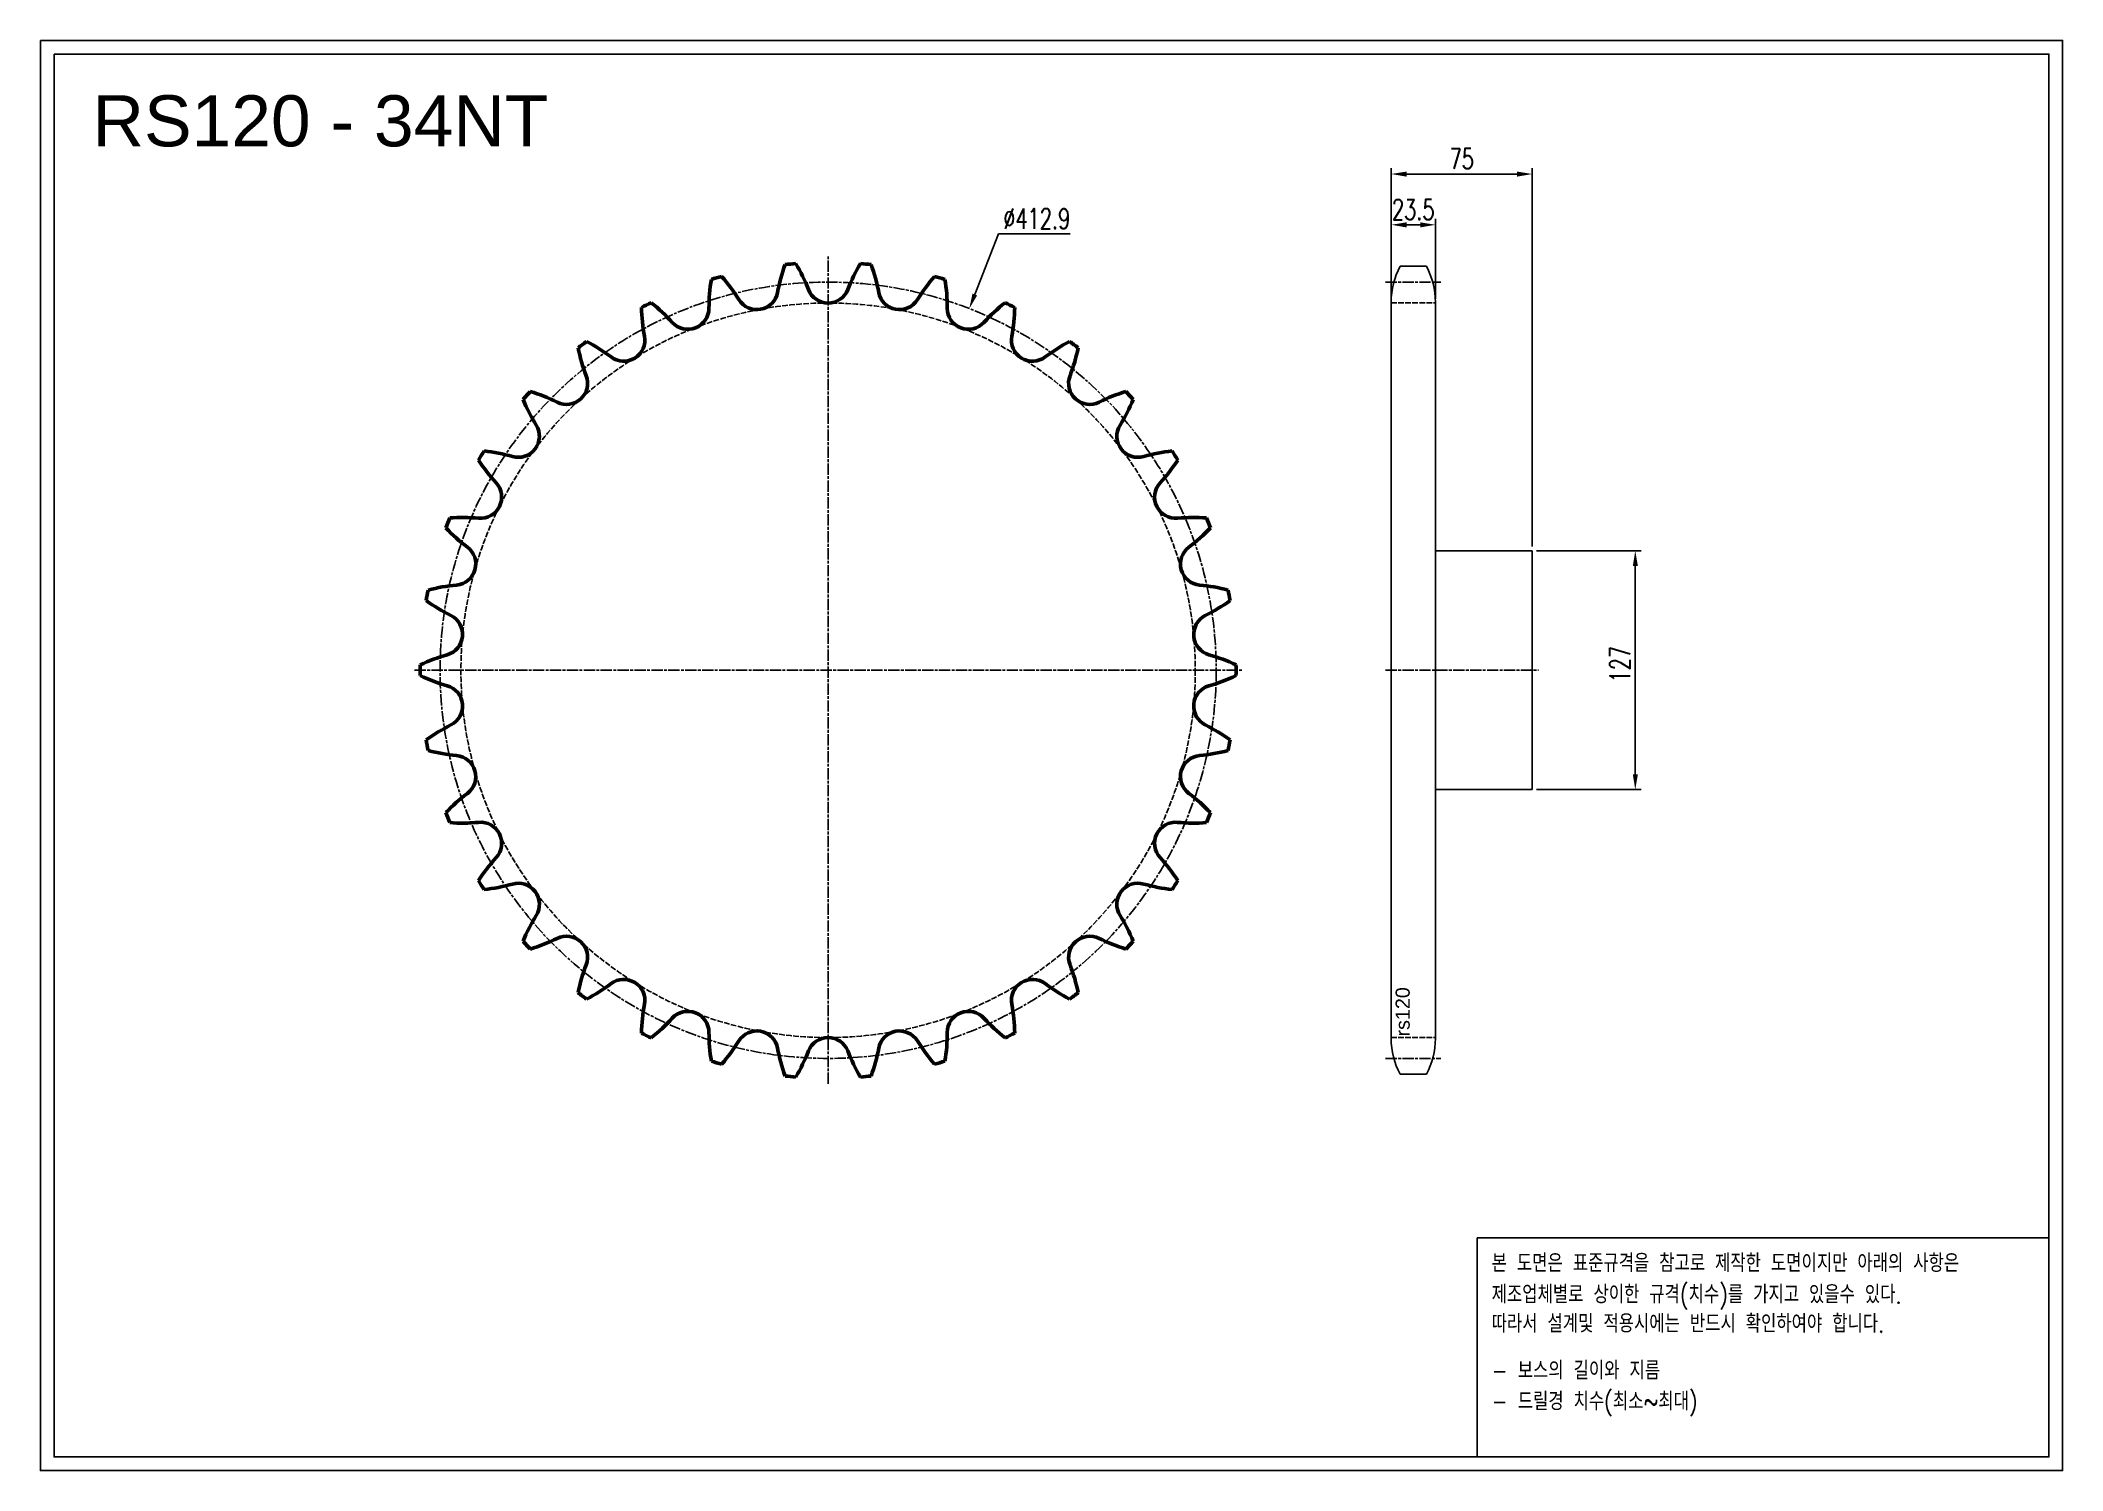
# Model space of a CAD drawing. Header units: millimetres. Extents: x -63230 to -62154, y 40980 to 41740.
import ezdxf

# ---------------------------------------------------------------- set-up
doc = ezdxf.new("R2010")
doc.units = ezdxf.units.MM
for name, pattern in [('AM_ISO02W050', [7.5, 6, -1.5]), ('AM_ISO02W050x2', [3.75, 3, -0.75]), ('AM_ISO08W050', [18, 12, -1.5, 3, -1.5]), ('AM_ISO08W050x2', [9, 6, -0.75, 1.5, -0.75])]:
    doc.linetypes.add(name, pattern=pattern)
for name, color, linetype, lineweight in [('AM_0N', 7, 'Continuous', 50), ('AM_3N', 6, 'AM_ISO02W050', 25), ('AM_7', 4, 'AM_ISO08W050', 25), ('AM_7N', 4, 'AM_ISO08W050', 25)]:
    doc.layers.add(name, color=color, linetype=linetype, lineweight=lineweight)
doc.layers.add('S-DIM', color=7, linetype='Continuous')
doc.styles.add('HAN', font='ROMANS.shx', dxfattribs={"width": 0.7, "bigfont": 'whgtxt.shx'})
doc.styles.add('HSG', font='SIMPLEX.shx', dxfattribs={"width": 0.7, "bigfont": 'HSG.shx'})
doc.styles.get("Standard").update_dxf_attribs({"font": 'arial.ttf'})
doc.dimstyles.new('APP23', dxfattribs={"dimscale": 4.5, "dimtxt": 2.4, "dimasz": 1.8, "dimexe": 0.7, "dimexo": 0.5, "dimgap": 0.6, "dimtad": 1, "dimtoh": 1, "dimdec": 1, "dimrnd": 0.01, "dimzin": 9, "dimdsep": 46, "dimtxsty": 'HSG', "dimcen": 0, "dimclrd": 1, "dimclre": 1, "dimclrt": 256, "dimazin": 2, "dimtp": 1, "dimtm": 1, "dimtfac": 0.5, "dimtdec": 1, "dimtix": 1, "dimtofl": 0, "dimtmove": 0, "dimatfit": 3, "dimfxl": 0, "dimtvp": 1, "dimtolj": 2, "dimlwd": -1, "dimlwe": -1, "dimarcsym": 0})

# ---------------------------------------------------------------- blocks, each defined once
blk = doc.blocks.new('*D1')
at = {"layer": 'Defpoints', "color": 0, "transparency": 16777216}
for p in [(-62436.3, 41468.9), (-62436.3, 41341.9), (-62381.5, 41341.9)]:
    blk.add_point(p, dxfattribs=at)
at = {"layer": 'S-DIM', "color": 1, "transparency": 16777216}
for p, q in [((-62434.1, 41468.9), (-62378.3, 41468.9)), ((-62381.5, 41460.8), (-62381.5, 41350)), ((-62434.1, 41341.9), (-62378.3, 41341.9))]:
    blk.add_line(p, q, dxfattribs=at)
for points in [[(-62382.8, 41460.8), (-62380.1, 41460.8), (-62381.5, 41468.9)], [(-62382.8, 41350), (-62380.1, 41350), (-62381.5, 41341.9)]]:
    blk.add_solid(points, dxfattribs=at)
at = {"layer": 'S-DIM', "transparency": 16777216, "insert": (-62389.6, 41408.6), "char_height": 10.8, "attachment_point": 5, "rotation": 90, "style": 'HSG'}
blk.add_mtext('\\A2;127', dxfattribs=at)
blk = doc.blocks.new('*D2')
at = {"layer": 'Defpoints', "color": 0, "transparency": 16777216}
for p in [(-62735.8, 41597.7), (-62886, 41213)]:
    blk.add_point(p, dxfattribs=at)
at = {"layer": 'S-DIM', "color": 1, "transparency": 16777216}
for p, q in [((-62720.2, 41637.5), (-62732.8, 41605.2)), ((-62682.2, 41637.5), (-62720.2, 41637.5))]:
    blk.add_line(p, q, dxfattribs=at)
blk.add_solid([(-62734.1, 41605.7), (-62731.6, 41604.7), (-62735.8, 41597.7)], dxfattribs=at)
at = {"layer": 'S-DIM', "transparency": 16777216, "insert": (-62699.9, 41645.6), "char_height": 10.8, "attachment_point": 5, "style": 'HSG'}
blk.add_mtext('\\A2;∅412.9', dxfattribs=at)
blk = doc.blocks.new('*D3')
at = {"layer": 'Defpoints', "color": 0, "transparency": 16777216}
for p in [(-62487.8, 41642.3), (-62511.3, 41600.7), (-62487.8, 41600.7)]:
    blk.add_point(p, dxfattribs=at)
at = {"layer": 'S-DIM', "color": 1, "transparency": 16777216}
for p, q in [((-62511.3, 41602.9), (-62511.3, 41645.4)), ((-62487.8, 41602.9), (-62487.8, 41645.4)), ((-62503.2, 41642.3), (-62495.9, 41642.3))]:
    blk.add_line(p, q, dxfattribs=at)
for points in [[(-62503.2, 41643.6), (-62503.2, 41640.9), (-62511.3, 41642.3)], [(-62495.9, 41643.6), (-62495.9, 41640.9), (-62487.8, 41642.3)]]:
    blk.add_solid(points, dxfattribs=at)
at = {"layer": 'S-DIM', "transparency": 16777216, "insert": (-62499.6, 41650.4), "char_height": 10.8, "attachment_point": 5, "style": 'HSG'}
blk.add_mtext('\\A2;23.5', dxfattribs=at)
blk = doc.blocks.new('*D4')
at = {"layer": 'Defpoints', "color": 0, "transparency": 16777216}
for p in [(-62436.3, 41669.3), (-62511.3, 41600.7), (-62436.3, 41468.9)]:
    blk.add_point(p, dxfattribs=at)
at = {"layer": 'S-DIM', "color": 1, "transparency": 16777216}
for p, q in [((-62511.3, 41602.9), (-62511.3, 41672.4)), ((-62503.2, 41669.3), (-62444.4, 41669.3)), ((-62436.3, 41471.2), (-62436.3, 41672.4))]:
    blk.add_line(p, q, dxfattribs=at)
for points in [[(-62503.2, 41670.6), (-62503.2, 41667.9), (-62511.3, 41669.3)], [(-62444.4, 41670.6), (-62444.4, 41667.9), (-62436.3, 41669.3)]]:
    blk.add_solid(points, dxfattribs=at)
at = {"layer": 'S-DIM', "transparency": 16777216, "insert": (-62473.8, 41677.4), "char_height": 10.8, "attachment_point": 5, "style": 'HSG'}
blk.add_mtext('\\A2;75', dxfattribs=at)
blk = doc.blocks.new('notice1')
at = {"color": 4}
blk.add_lwpolyline([(-22142.12, 1735.9), (-22053.8, 1735.9), (-22053.8, 1702.07), (-22142.12, 1702.07)], close=True, dxfattribs=at)
at = {"color": 4, "style": 'HAN', "width": 0.8}
for s, p in [('본 도면은 표준규격을 참고로 제작한 도면이지만 아래의 사항은', (-22139.9, 1730.62)), ('제조업체별로 상이한 규격(치수)를 가지고 있을수 있다.', (-22139.9, 1725.78)), ('따라서 설계및 적용시에는 반드시 확인하여야 합니다.', (-22139.9, 1721.28)), ('- 보스의 길이와 지름', (-22139.9, 1714.03)), ('- 드릴경 치수(최소~최대)', (-22139.9, 1709.27))]:
    blk.add_text(s, height=2.7949, dxfattribs=at).set_placement(p)

msp = doc.modelspace()

# ---------------------------------------------------------------- linework, layer by layer
for p, q in [((-62506.61, 41620.22), (-62492.58, 41620.22)), ((-62511.35, 41601.22), (-62511.35, 41209.47)), ((-62487.85, 41601.22), (-62487.85, 41209.47)), ((-62487.85, 41468.9), (-62436.35, 41468.9)), ((-62436.35, 41468.9), (-62436.35, 41341.9)), ((-62436.35, 41341.9), (-62487.85, 41341.9)), ((-62506.61, 41190.47), (-62492.58, 41190.47))]:
    msp.add_line(p, q)
for points in [[(-63229.94, 41740.34), (-62154.18, 41740.34), (-62154.18, 40979.7), (-63229.94, 40979.7)], [(-63222.69, 41733.1), (-62161.43, 41733.1), (-62161.43, 40986.95), (-63222.69, 40986.95)]]:
    msp.add_lwpolyline(points, close=True)
for centre, start, end in [((-62470.85, 41601.22), 152.02179, 180), ((-62528.35, 41601.22), 0, 27.97821), ((-62470.85, 41209.47), 180, 207.97821), ((-62528.35, 41209.47), 332.02179, 0)]:
    msp.add_arc(centre, 40.5, start, end)
at = {"layer": 'AM_0N'}
for centre, radius, start, end in [((-62743.47, 41588.43), 96.03, 160.07486, 169.26471), ((-62810.9, 41405.35), 217.01, 94.54142, 96.04681), ((-62910.81, 41572.92), 96.03, 21.32353, 30.51337), ((-62710.98, 41572.92), 96.03, 149.48663, 158.67647), ((-62810.9, 41405.35), 217.01, 83.95319, 85.45858), ((-62878.32, 41588.43), 96.03, 10.73529, 19.92514), ((-62778.26, 41597.7), 96.03, 170.6631, 179.85294), ((-62810.9, 41405.35), 217.01, 105.12966, 106.63505), ((-62939.9, 41551.71), 96.03, 31.91176, 41.10161), ((-62681.89, 41551.71), 96.03, 138.89839, 148.08824), ((-62810.9, 41405.35), 217.01, 73.36495, 74.87034), ((-62843.53, 41597.7), 96.03, 0.14706, 9.3369), ((-62810.9, 41405.35), 217.01, 115.71789, 117.22328), ((-62964.6, 41525.51), 96.03, 42.5, 51.68984), ((-62848.85, 41608.41), 11.23, 211.91176, 349.26471), ((-62810.9, 41611.92), 11.23, 201.32353, 338.67647), ((-62772.94, 41608.41), 11.23, 190.73529, 328.08824), ((-62657.19, 41525.51), 96.03, 128.31016, 137.5), ((-62810.9, 41405.35), 217.01, 62.77672, 64.28211), ((-62814.16, 41600.42), 96.03, 181.25133, 190.44118), ((-62885.52, 41597.97), 11.23, 222.5, 359.85294), ((-62736.27, 41597.97), 11.23, 180.14706, 317.5), ((-62807.63, 41600.42), 96.03, 349.55882, 358.74867), ((-62810.9, 41405.35), 217.01, 126.30613, 127.81152), ((-62984.06, 41495.22), 96.03, 53.08824, 62.27808), ((-62919.64, 41580.98), 11.23, 233.08824, 10.44118), ((-62702.15, 41580.98), 11.23, 169.55882, 306.91176), ((-62637.73, 41495.22), 96.03, 117.72192, 126.91176), ((-62810.9, 41405.35), 217.01, 52.18848, 53.69387), ((-62849.95, 41596.5), 96.03, 191.83957, 201.02941), ((-62771.84, 41596.5), 96.03, 338.97059, 348.16043), ((-62950.06, 41558.01), 11.23, 243.67647, 21.02941), ((-62671.73, 41558.01), 11.23, 158.97059, 296.32353), ((-62810.9, 41405.35), 217.01, 136.89436, 138.39975), ((-62884.41, 41586.07), 96.03, 202.42781, 211.61765), ((-62997.63, 41461.87), 96.03, 63.67647, 72.86631), ((-62624.16, 41461.87), 96.03, 107.13369, 116.32353), ((-62737.38, 41586.07), 96.03, 328.38235, 337.57219), ((-62810.9, 41405.35), 217.01, 41.60025, 43.10564), ((-62975.74, 41529.84), 11.23, 254.26471, 31.61765), ((-62646.05, 41529.84), 11.23, 148.38235, 285.73529), ((-62810.9, 41405.35), 217.01, 147.4826, 148.98799), ((-62916.36, 41569.48), 96.03, 213.01604, 222.20588), ((-63004.83, 41426.6), 96.03, 74.26471, 83.45455), ((-62616.96, 41426.6), 96.03, 96.54545, 105.73529), ((-62705.43, 41569.48), 96.03, 317.79412, 326.98396), ((-62810.9, 41405.35), 217.01, 31.01201, 32.5174), ((-62995.81, 41497.43), 11.23, 264.85294, 42.20588), ((-62625.98, 41497.43), 11.23, 137.79412, 275.14706), ((-62810.9, 41405.35), 217.01, 158.07083, 159.57622), ((-63005.44, 41390.6), 96.03, 84.85294, 94.04278), ((-62616.36, 41390.6), 96.03, 85.95722, 95.14706), ((-62810.9, 41405.35), 217.01, 20.42378, 21.92917), ((-62944.73, 41547.31), 96.03, 223.60428, 232.79412), ((-63009.58, 41461.88), 11.23, 275.44118, 52.79412), ((-62612.21, 41461.88), 11.23, 127.20588, 264.55882), ((-62677.06, 41547.31), 96.03, 307.20588, 316.39572), ((-62999.41, 41355.1), 96.03, 95.44118, 104.63102), ((-62622.38, 41355.1), 96.03, 75.36898, 84.55882), ((-62810.9, 41405.35), 217.01, 168.65907, 170.16446), ((-62968.53, 41520.3), 96.03, 234.19251, 243.38235), ((-62653.26, 41520.3), 96.03, 296.61765, 305.80749), ((-62810.9, 41405.35), 217.01, 9.83554, 11.34093), ((-63016.59, 41424.41), 11.23, 286.02941, 63.38235), ((-62605.2, 41424.41), 11.23, 116.61765, 253.97059), ((-62810.9, 41405.35), 217.01, 179.2473, 180.7527), ((-62986.97, 41321.32), 96.03, 106.02941, 115.21925), ((-62634.82, 41321.32), 96.03, 64.78075, 73.97059), ((-62810.9, 41405.35), 217.01, 359.2473, 0.7527), ((-62986.97, 41489.38), 96.03, 244.78075, 253.97059), ((-63016.59, 41386.29), 11.23, 296.61765, 73.97059), ((-62605.2, 41386.29), 11.23, 106.02941, 243.38235), ((-62634.82, 41489.38), 96.03, 286.02941, 295.21925), ((-62968.53, 41290.4), 96.03, 116.61765, 125.80749), ((-62653.26, 41290.4), 96.03, 54.19251, 63.38235), ((-62810.9, 41405.35), 217.01, 189.83554, 191.34093), ((-62810.9, 41405.35), 217.01, 348.65907, 350.16446), ((-62999.41, 41455.59), 96.03, 255.36898, 264.55882), ((-63009.58, 41348.82), 11.23, 307.20588, 84.55882), ((-62612.21, 41348.82), 11.23, 95.44118, 232.79412), ((-62622.38, 41455.59), 96.03, 275.44118, 284.63102), ((-62944.73, 41263.39), 96.03, 127.20588, 136.39572), ((-62677.06, 41263.39), 96.03, 43.60428, 52.79412), ((-62810.9, 41405.35), 217.01, 200.42378, 201.92917), ((-63005.44, 41420.1), 96.03, 265.95722, 275.14706), ((-62995.81, 41313.27), 11.23, 317.79412, 95.14706), ((-62625.98, 41313.27), 11.23, 84.85294, 222.20588), ((-62616.36, 41420.1), 96.03, 264.85294, 274.04278), ((-62810.9, 41405.35), 217.01, 338.07083, 339.57622), ((-62916.36, 41241.21), 96.03, 137.79412, 146.98396), ((-62705.43, 41241.21), 96.03, 33.01604, 42.20588), ((-62810.9, 41405.35), 217.01, 211.01201, 212.5174), ((-63004.83, 41384.1), 96.03, 276.54545, 285.73529), ((-62975.74, 41280.86), 11.23, 328.38235, 105.73529), ((-62646.05, 41280.86), 11.23, 74.26471, 211.61765), ((-62616.96, 41384.1), 96.03, 254.26471, 263.45455), ((-62810.9, 41405.35), 217.01, 327.4826, 328.98799), ((-62884.41, 41224.63), 96.03, 148.38235, 157.57219), ((-62737.38, 41224.63), 96.03, 22.42781, 31.61765), ((-62810.9, 41405.35), 217.01, 221.60025, 223.10564), ((-62997.63, 41348.83), 96.03, 287.13369, 296.32353), ((-62950.06, 41252.69), 11.23, 338.97059, 116.32353), ((-62671.73, 41252.69), 11.23, 63.67647, 201.02941), ((-62624.16, 41348.83), 96.03, 243.67647, 252.86631), ((-62810.9, 41405.35), 217.01, 316.89436, 318.39975), ((-62849.95, 41214.2), 96.03, 158.97059, 168.16043), ((-62771.84, 41214.2), 96.03, 11.83957, 21.02941), ((-62810.9, 41405.35), 217.01, 232.18848, 233.69387), ((-62984.06, 41315.48), 96.03, 297.72192, 306.91176), ((-62919.64, 41229.72), 11.23, 349.55882, 126.91176), ((-62702.15, 41229.72), 11.23, 53.08824, 190.44118), ((-62637.73, 41315.48), 96.03, 233.08824, 242.27808), ((-62810.9, 41405.35), 217.01, 306.30613, 307.81152), ((-62814.16, 41210.28), 96.03, 169.55882, 178.74867), ((-62885.52, 41212.72), 11.23, 0.14706, 137.5), ((-62736.27, 41212.72), 11.23, 42.5, 179.85294), ((-62807.63, 41210.28), 96.03, 1.25133, 10.44118), ((-62810.9, 41405.35), 217.01, 242.77672, 244.28211), ((-62964.6, 41285.19), 96.03, 308.31016, 317.5), ((-62778.26, 41213), 96.03, 180.14706, 189.3369), ((-62848.85, 41202.29), 11.23, 10.73529, 148.08824), ((-62772.94, 41202.29), 11.23, 31.91176, 169.26471), ((-62843.53, 41213), 96.03, 350.6631, 359.85294), ((-62657.19, 41285.19), 96.03, 222.5, 231.68984), ((-62810.9, 41405.35), 217.01, 295.71789, 297.22328), ((-62939.9, 41258.99), 96.03, 318.89839, 328.08824), ((-62743.47, 41222.27), 96.03, 190.73529, 199.92514), ((-62910.81, 41237.78), 96.03, 329.48663, 338.67647), ((-62810.9, 41198.77), 11.23, 21.32353, 158.67647), ((-62710.98, 41237.78), 96.03, 201.32353, 210.51337), ((-62878.32, 41222.27), 96.03, 340.07486, 349.26471), ((-62681.89, 41258.99), 96.03, 211.91176, 221.10161), ((-62810.9, 41405.35), 217.01, 253.36495, 254.87034), ((-62810.9, 41405.35), 217.01, 285.12966, 286.63505), ((-62810.9, 41405.35), 217.01, 263.95319, 265.45858), ((-62810.9, 41405.35), 217.01, 274.54142, 276.04681)]:
    msp.add_arc(centre, radius, start, end, dxfattribs=at)
at = {"layer": 'AM_3N', "linetype": 'AM_ISO02W050x2'}
for p, q in [((-62511.35, 41600.7), (-62487.85, 41600.7)), ((-62511.35, 41210), (-62487.85, 41210))]:
    msp.add_line(p, q, dxfattribs=at)
msp.add_circle((-62810.9, 41405.35), 195.35, dxfattribs=at)
at = {"layer": 'AM_7', "linetype": 'AM_ISO08W050x2'}
for p, q in [((-62514.35, 41611.81), (-62484.85, 41611.81)), ((-62514.35, 41405.4), (-62432.92, 41405.4)), ((-62514.35, 41198.89), (-62484.85, 41198.89))]:
    msp.add_line(p, q, dxfattribs=at)
msp.add_circle((-62810.9, 41405.35), 206.46, dxfattribs=at)
at = {"layer": 'AM_7N', "linetype": 'AM_ISO08W050x2'}
for p, q in [((-62810.9, 41185.34), (-62810.9, 41625.36)), ((-63030.91, 41405.35), (-62590.88, 41405.35))]:
    msp.add_line(p, q, dxfattribs=at)

# ---------------------------------------------------------------- block references
at = {"xscale": 3.443293421567999, "yscale": 3.443293421567999, "zscale": 3.443293421567999}
msp.add_blockref('notice1', (13776.27, 35126.23), dxfattribs=at)

# ---------------------------------------------------------------- texts
msp.add_text('RS120 - 34NT', height=27.1656).set_placement((-63202.23, 41684.01))
msp.add_text('rs120', height=7.5, rotation=90).set_placement((-62501.5, 41210.58))

# ---------------------------------------------------------------- dimensions: what is measured, and where the dimension line sits
at = {"layer": 'S-DIM'}
dim = msp.add_linear_dim(base=(-62436.35, 41669.29), p1=(-62511.35, 41600.7), p2=(-62436.35, 41468.9), dimstyle='APP23', dxfattribs=at)
dim.commit()
dim.dimension.update_dxf_attribs({"geometry": '*D4', "text_midpoint": (-62473.85, 41677.39)})
dim = msp.add_linear_dim(base=(-62487.85, 41642.29), p1=(-62511.35, 41600.7), p2=(-62487.85, 41600.7), dimstyle='APP23', dxfattribs=at)
dim.commit()
dim.dimension.update_dxf_attribs({"geometry": '*D3', "text_midpoint": (-62499.6, 41642.29), "dimtype": 128})
dim = msp.add_diameter_dim_2p(p1=(-62886.02, 41213.04), p2=(-62735.77, 41597.66), dimstyle='APP23', dxfattribs=at)
dim.commit()
dim.dimension.update_dxf_attribs({"geometry": '*D2', "text_midpoint": (-62699.88, 41637.47), "dimtype": 131})
dim = msp.add_linear_dim(base=(-62381.5, 41341.9), p1=(-62436.35, 41468.9), p2=(-62436.35, 41341.9), angle=90, dimstyle='APP23', dxfattribs=at)
dim.commit()
dim.dimension.update_dxf_attribs({"geometry": '*D1', "text_midpoint": (-62381.5, 41408.63), "dimtype": 128})

doc.saveas('drawing.dxf')
